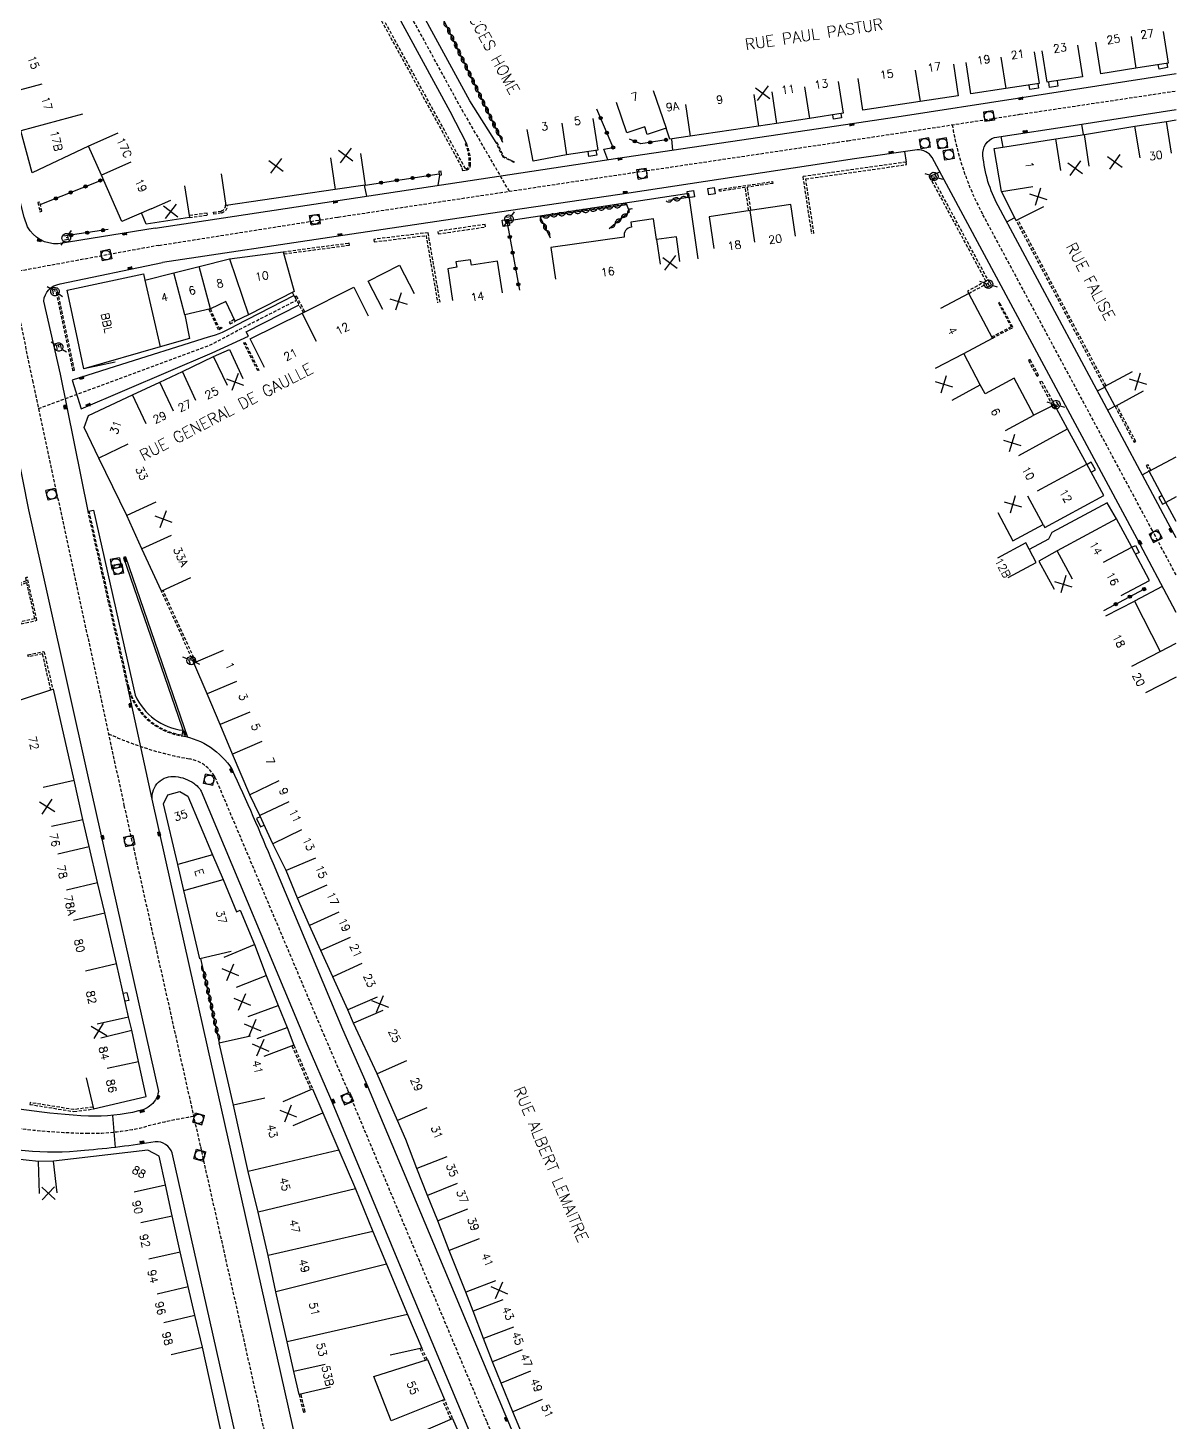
# Model space of a CAD drawing. Header units: millimetres. Extents: x 149999 to 151000, y 127000 to 128000.
# Drawn here: x 150820.7 to 151000, y 127376.9 to 127594.7 of the extents above; entities that cross this region are included whole.
import ezdxf
from ezdxf.enums import TextEntityAlignment as Align

# ---------------------------------------------------------------- set-up
doc = ezdxf.new("R2010")
doc.units = ezdxf.units.MM
doc.linetypes.add('DASHED', pattern=[0.75, 0.5, -0.25])
doc.layers.get('0').update_dxf_attribs({"linetype": 'CONTINUOUS'})
for name, color, linetype in [('W0001', 6, 'DASHED'), ('W0008', 7, 'CONTINUOUS'), ('W0100', 7, 'CONTINUOUS'), ('W0112', 1, 'DASHED'), ('W0310', 3, 'CONTINUOUS'), ('W0322', 7, 'CONTINUOUS'), ('W0334', 7, 'CONTINUOUS'), ('W0400', 7, 'CONTINUOUS'), ('W0420', 7, 'CONTINUOUS'), ('W0471', 7, 'CONTINUOUS'), ('W0984', 7, 'CONTINUOUS'), ('W0989', 7, 'CONTINUOUS'), ('W0991', 7, 'CONTINUOUS'), ('W1102', 7, 'CONTINUOUS')]:
    doc.layers.add(name, color=color, linetype=linetype)
doc.styles.get("Standard").update_dxf_attribs({"font": 'romans.shx', "width": 0.85})

# ---------------------------------------------------------------- blocks, each defined once
blk = doc.blocks.new('t322o')
at = {"color": 0, "linetype": 'Continuous'}
for radius in [0.25, 0.15]:
    blk.add_circle((0, 0), radius, dxfattribs=at)
blk = doc.blocks.new('T471')
for p, q in [((-0.333334, 0.333334), (-0.333334, -0.333334)), ((-0.333334, 0.333334), (0.333334, 0.333334)), ((-0.333334, 0), (0, 0)), ((0.500001, 0.500001), (1.000002, 1.000002)), ((-0.500001, -0.500001), (-1.000002, -1.000002)), ((-0.333334, -0.333334), (0.333334, -0.333334))]:
    blk.add_line(p, q)
blk.add_ellipse((0, 0), major_axis=(0.471405, 0.471405), ratio=1, start_param=5.4977871438, end_param=11.780972451)
blk = doc.blocks.new('T400')
for p, q in [((-0.15, 0.3), (0.15, 0.3)), ((-0.15, -0.25), (-0.15, 0.3)), ((-0.15, 0.15), (0.15, 0.15)), ((-0.15, 0), (0.15, 0)), ((0.15, 0.3), (0.15, -0.25)), ((-0.15, -0.15), (0.15, -0.15)), ((-0.15, -0.25), (-0.15, -0.3)), ((-0.15, -0.3), (0.15, -0.3)), ((0.15, -0.3), (0.15, -0.25))]:
    blk.add_line(p, q)
blk = doc.blocks.new('T420')
for p, q in [((0.75, 0.75), (-0.75, 0.75)), ((-0.75, 0.75), (-0.75, -0.75)), ((0.75, 0.75), (0.75, -0.75)), ((0.75, -0.75), (-0.75, -0.75))]:
    blk.add_line(p, q)
blk.add_ellipse((0, 0), major_axis=(-0.53, 0.53), ratio=1, start_param=3.926991, end_param=10.210176)
blk = doc.blocks.new('t112o')
at = {"color": 0, "linetype": 'Continuous'}
for p, q in [((-0.5, 0.5), (0.5, 0.5)), ((-0.5, -0.5), (-0.5, 0.5)), ((0.5, 0.5), (0.5, -0.5)), ((0.5, -0.5), (-0.5, -0.5))]:
    blk.add_line(p, q, dxfattribs=at)
blk = doc.blocks.new('t310o')
at = {"color": 0, "linetype": 'Continuous'}
for centre, start, end in [((-0.5, 0.38), 216.8699, 323.1304), ((0.5, -0.37), 36.8699, 143.1303)]:
    blk.add_arc(centre, 0.625, start, end, dxfattribs=at)
blk = doc.blocks.new('t991o')
at = {"color": 0, "linetype": 'Continuous'}
for p, q in [((-1, 1), (1, -1)), ((-1, -1), (1, 1))]:
    blk.add_line(p, q, dxfattribs=at)

msp = doc.modelspace()

# ---------------------------------------------------------------- linework, layer by layer
at = {"layer": 'W0001', "flags": 128}
for points in [[(150895.88, 127569.13), (150888.15, 127582.46), (150875, 127606.62), (150868.99, 127618.67), (150857.49, 127641.01, -0.28637), (150858.08, 127648.18, -0.066404), (150862.79, 127653.02, -0.14814), (150867.41, 127654.34, -0.143383), (150876.46, 127651.54, -0.198852), (150880.96, 127644.87, -0.13927), (150880.37, 127637.13, -0.143943), (150876.35, 127631.38), (150871.06, 127627.14, 0.340872), (150868.99, 127618.67, 0.654008)], [(150800.44, 127613.98, -0.038035), (150814.68, 127571), (150816.4, 127563.95), (150821.4, 127539.57)]]:
    msp.add_lwpolyline(points, format="xyb", dxfattribs=at)
at = {"layer": 'W0001'}
for points in [[(150841.17, 127560.68), (150869.15, 127565.1), (150912.86, 127571.69), (150948.74, 127577.03), (150957.47, 127578.34), (150975.62, 127581.15), (151000, 127584.8)], [(150821.4, 127539.57), (150835.7, 127473.19), (150847.63, 127419.9), (150860.4, 127362.93), (150871.7, 127312.85), (150887.55, 127242.47), (150897.03, 127200.34), (150905.93, 127160.97), (150916.64, 127113.79), (150922, 127090.22), (150925.6, 127074.42), (150928.97, 127059.69), (150932.6, 127043.57), (150938.76, 127016.48), (150942.5, 127000)]]:
    msp.add_lwpolyline(points, dxfattribs=at)
for points in [[(151000, 127509.2), (150996.3, 127516.11), (150969.78, 127565.56, -0.082531), (150965.04, 127579.51, -2.288399)], [(151000, 127119.22), (150993.67, 127134.4), (150982.98, 127160.08), (150971.92, 127186.57), (150961.6, 127211.21), (150951.94, 127234.37), (150933.75, 127278), (150928.98, 127289.64), (150911.37, 127331.59), (150902.45, 127352.87), (150892.35, 127376.96), (150881.88, 127401.94), (150870.64, 127428.76), (150867.06, 127437.09), (150850.15, 127477.12, 0.254871), (150845.97, 127480.45, -0.064394), (150833.29, 127484.39, -3.986947)], [(150846.58, 127424.6, 0.020559), (150839.29, 127423.07, -0.066914), (150829.86, 127421.98, -0.047837), (150811.04, 127424.14), (150791.47, 127428.31), (150767.56, 127433.61), (150750.03, 127437.43), (150720.4, 127443.81), (150712.49, 127445.53), (150706.54, 127446.89), (150695.71, 127449.54), (150685.94, 127451.94, -0.034058), (150682.67, 127452.96, -0.034058)]]:
    msp.add_lwpolyline(points, format="xyb", dxfattribs=at)
at = {"layer": 'W0001', "flags": 128}
for points in [[(150841.17, 127560.68), (150817.95, 127556.39)], [(150822.35, 127535.17), (150849.34, 127545.18), (150854.43, 127547.91), (150862.65, 127552.1)]]:
    msp.add_lwpolyline(points, dxfattribs=at)
at = {"layer": 'W0008'}
for points in [[(150893.82, 127576.73), (150889.7, 127583.28), (150876.55, 127607.45), (150872.37, 127616.25, -0.17725), (150871.3, 127621.81, -0.176061), (150874.83, 127628.12), (150878.72, 127631.91, 0.069613), (150881.71, 127636.36, 0.356219), (150877.88, 127652.51, 0.293049), (150863.31, 127654.9), (150850.3, 127647.24), (150854.72, 127640.07), (150854.92, 127639.02), (150854.18, 127638.04), (150849.44, 127634.42), (150860.65, 127618.81), (150863.64, 127620.76, -0.261296), (150864.82, 127620.56, -0.097613), (150867.17, 127617.8), (150873.45, 127605.79), (150886.6, 127581.64), (150889.2, 127576.61)], [(150840.6, 127563.36), (150825.43, 127560.94, -0.294029), (150820.65, 127563.57), (150820.1, 127565.07), (150818.42, 127571.92, 0.038041), (150804, 127615.47)], [(151000, 127514.99), (150998.76, 127517.3), (150987.58, 127538.2), (150972.2, 127566.86, -0.101021), (150969.84, 127574.74, -0.339508), (150971.62, 127577.55), (150984.6, 127579.52), (151000, 127581.91)], [(151000, 127503.33), (150999.49, 127504.29), (150993.9, 127514.83), (150982.34, 127536.35), (150961.93, 127574.4, 0.252364), (150959.57, 127575.61), (150949.8, 127574.17), (150914.56, 127568.85), (150894.32, 127565.84), (150868.84, 127562.08), (150841.74, 127558)], [(150825.77, 127540.57), (150823.17, 127551.97, -0.350542), (150825.72, 127554.65), (150841.74, 127558)], [(150862.27, 127552.84), (150853.07, 127548.13, -0.073059), (150848.85, 127546.32), (150834.32, 127541.78), (150827.59, 127539.63), (150829.03, 127535.12), (150849.49, 127543.9), (150855.15, 127546.51), (150854.8, 127547.18), (150863.04, 127551.37)], [(150816.99, 127538.57), (150820.79, 127519.37), (150830.02, 127477.99), (150841.08, 127428.48, -0.210427), (150839.69, 127426.2, -0.130456), (150837.98, 127425.47, -0.072925), (150830.18, 127424.66, -0.045893), (150810.92, 127427.35), (150792.08, 127431.18), (150768.39, 127436.29), (150750.61, 127440.11), (150720.98, 127446.5), (150713.09, 127448.21), (150707.17, 127449.57), (150696.37, 127452.21), (150686.56, 127454.62, -0.03454), (150684.02, 127455.35)], [(150830.22, 127519.15), (150830.96, 127519.29), (150837.46, 127490.4, 0.266816), (150844.92, 127484.93)], [(150844.74, 127484.06, -0.213089), (150852.55, 127478.84, -0.010857), (150858.98, 127464.12), (150869.85, 127438.26), (150873.49, 127429.98), (150884.74, 127403.14), (150895.2, 127378.16), (150905.31, 127354.07), (150914.23, 127332.79), (150931.83, 127290.84, 0.445867), (150935.99, 127288.89), (150969.58, 127304.14, 0.012748), (150991.9, 127315.2), (151000, 127319.52)], [(150928.74, 127281.65, -0.336122), (150927.38, 127277.1), (150912.04, 127265.85), (150893.89, 127252.48, -0.509368), (150889.52, 127254.31), (150876.17, 127313.33), (150865.16, 127362.48), (150854.11, 127411.66), (150848.78, 127435.3), (150842.18, 127464.83), (150840.1, 127474.17, -0.473602), (150843.77, 127477.71, -0.120234), (150846.61, 127476.65, -0.114003), (150847.76, 127475.4), (150864.27, 127435.93), (150867.97, 127427.4), (150879.09, 127400.59), (150889.68, 127375.31), (150899.56, 127351.6), (150908.46, 127330.33), (150923.87, 127293.36), (150928.74, 127281.65)], [(150758.31, 127233.69), (150772.01, 127228.98, 0.123518), (150807.39, 127225.93), (150835.04, 127232.45), (150854.69, 127237.09), (150872.31, 127241.29), (150878.3, 127242.75, 0.373321), (150881.86, 127247.34), (150867.31, 127311.86), (150856.01, 127361.94), (150843.24, 127418.91, 0.32754), (150840.59, 127420.66, -0.021067), (150829.54, 127419.29, -0.097966), (150811.15, 127420.93), (150790.86, 127425.43), (150766.74, 127430.93), (150750.94, 127434.43), (150719.34, 127441.25), (150706.51, 127444.11), (150693.77, 127447.2), (150684.92, 127449.33, -0.025223), (150681.32, 127450.56)]]:
    msp.add_lwpolyline(points, format="xyb", dxfattribs=at)
for points in [[(150840.6, 127563.36), (150868.77, 127567.64), (150912.48, 127574.23), (150948.36, 127579.57), (150957.09, 127580.88), (150975.23, 127583.69), (151000, 127587.52)], [(150830.09, 127519.14), (150825.77, 127540.57)], [(150844.92, 127484.93), (150844.76, 127484.19)]]:
    msp.add_lwpolyline(points, dxfattribs=at)
at = {"layer": 'W0100'}
for points in [[(150839.95, 127566.41), (150835.38, 127564.4), (150832.18, 127571.66), (150830.16, 127576.2), (150821.37, 127572.03), (150819.59, 127578.58), (150818.03, 127584.58), (150815.61, 127590.89), (150813.04, 127597.67), (150807.25, 127613.01), (150811.93, 127614.78)], [(150997.99, 127594.1), (150998.76, 127589.16), (150993.72, 127588.38), (150988.25, 127587.5), (150987.46, 127592.44)], [(150984.61, 127591.95), (150985.38, 127587.01), (150979.87, 127586.15), (150979.1, 127591.09)], [(150965.22, 127588.99), (150965.98, 127584.05), (150960.03, 127583.13), (150951.1, 127581.8), (150950.36, 127586.75)], [(150977.85, 127590.91), (150978.63, 127585.97), (150973.42, 127585.16), (150967.96, 127584.33), (150967.21, 127589.27)], [(150947.23, 127586.29), (150948.03, 127581.35), (150942.76, 127580.51), (150937.6, 127579.72), (150934.79, 127579.29), (150924.14, 127577.72), (150920.94, 127577.26), (150920.35, 127578.98), (150917.41, 127578), (150917.02, 127579.17), (150914.21, 127578.24), (150912.59, 127582.97)], [(150908.93, 127580.51), (150909.69, 127575.56), (150904.83, 127574.82), (150899.59, 127573.85), (150898.68, 127578.77)], [(150979.27, 127566.72), (150975.04, 127564.55), (150972.71, 127569.1), (150971.6, 127575.81), (150981.24, 127577.33), (150985.7, 127578.01), (150993.58, 127579.28), (150998.52, 127580.04), (151000, 127580.28)], [(150872.65, 127575.04), (150873.36, 127570.09), (150868.68, 127569.42), (150851.64, 127566.91), (150850.91, 127571.86)], [(150845.18, 127569.96), (150845.92, 127565.02), (150839.18, 127564.01), (150838.42, 127565.74)], [(150940.56, 127562.11), (150939.83, 127567.06), (150933.51, 127566.13), (150927.06, 127565.15), (150927.81, 127560.2)], [(150838.97, 127555.25), (150843.47, 127556.4), (150847.46, 127557.38), (150852.2, 127558.55), (150860.57, 127559.67), (150862.29, 127553.45), (150855.16, 127549.81), (150853.05, 127548.82), (150851.61, 127551.9), (150849.22, 127550.78), (150845.22, 127549.81), (150845.91, 127546.15), (150841.35, 127544.82), (150829.44, 127541.4)], [(150876.11, 127550.64), (150873.82, 127555.08), (150878.72, 127557.61), (150881.01, 127553.16)], [(150889.96, 127557.6), (150889.83, 127558.44), (150887.54, 127558.09), (150887.67, 127557.25), (150886.25, 127557.03), (150887.01, 127552.08)], [(150894.79, 127553.28), (150894.03, 127558.23), (150889.96, 127557.6)], [(150834.33, 127542.44), (150829.44, 127541.4), (150828.49, 127545.85), (150826.85, 127553.69), (150838.76, 127556.23), (150838.97, 127555.25)], [(150857.67, 127541.59), (150855.43, 127546.07), (150863.53, 127550.11), (150871.62, 127554.15), (150873.85, 127549.68)], [(150972.14, 127518.93), (150974.53, 127514.54), (150979.22, 127517.09), (150979.49, 127516.6), (150988.74, 127521.62), (150986.05, 127526.52), (150983.05, 127532.02), (150981, 127535.79), (150977.77, 127534.14), (150974.7, 127539.93), (150970.16, 127537.5), (150969.42, 127538.87), (150966.84, 127543.8), (150971.32, 127546.2), (150967.61, 127553.18), (150963.2, 127550.83)], [(150846.1, 127508.73), (150841.55, 127506.64), (150838.51, 127513.26), (150836.13, 127518.46), (150831.8, 127527.44), (150829.49, 127532.24), (150830.15, 127534.1), (150837.04, 127537.34), (150841.32, 127539.32), (150844.83, 127540.97), (150849.69, 127543.3), (150852.17, 127544.43), (150854.24, 127539.88)], [(150994.87, 127537.88), (150990.46, 127535.52), (150988.8, 127538.61), (150993.21, 127540.97)], [(151000, 127517.53), (150998.4, 127520.52), (150995.79, 127525.39), (151000, 127527.65)], [(150991.43, 127506), (150995.85, 127508.35), (150993.1, 127513.53), (150990.69, 127517.98), (150981.44, 127512.94), (150978.55, 127511.37), (150980.94, 127506.98)], [(150973.75, 127508.79), (150978.15, 127511.16), (150976.52, 127514.2), (150972.11, 127511.83)], [(150829.8, 127430.64), (150830.95, 127425.77), (150839.18, 127427.71), (150837.99, 127433.18), (150836.93, 127438.1), (150836.41, 127440.15), (150834.56, 127448.5), (150832.69, 127456.4), (150831.58, 127461.13), (150830.25, 127466.75), (150829.26, 127471.01), (150827.94, 127477.15), (150824.7, 127491.34), (150789.92, 127479.87), (150786.23, 127486.97), (150784.34, 127486.21), (150781.96, 127492.16), (150800.46, 127499.57), (150798.6, 127504.21)], [(150989.04, 127502.83), (150993.49, 127505.11), (150997.52, 127497.24), (151000, 127498.55)], [(150897.94, 127374.87), (150896.43, 127378.47), (150894.59, 127382.92), (150893.23, 127386.28), (150891.84, 127389.94), (150890.21, 127394.19), (150889.07, 127397.13), (150886.51, 127403.66), (150884.7, 127408.27), (150883.11, 127412.26), (150881.46, 127416.49), (150879.71, 127421.02), (150878.43, 127423.97), (150875.23, 127431.26), (150871.52, 127439.19), (150870.64, 127441.25), (150868.3, 127446.41), (150866.47, 127450.52), (150864.68, 127454.44), (150862.81, 127458.69), (150861.01, 127463.04), (150858.97, 127467.19), (150856.9, 127471.63), (150855.36, 127474.86), (150852.63, 127481.21), (150850.73, 127485.83), (150848.7, 127490.6), (150846.63, 127495.48), (150851.23, 127497.43)], [(151000, 127493.2), (150995.23, 127490.76)], [(150852.44, 127450.38), (150847.57, 127449.22), (150845.03, 127459.88), (150844.09, 127463.97), (150841.9, 127473.42), (150842.54, 127474.84), (150844.43, 127475.36), (150845.69, 127474.62), (150849.52, 127465.49), (150851.19, 127461.61), (150853.27, 127456.59), (150853.84, 127456.82), (150856.06, 127451.44), (150857.93, 127446.62), (150859.78, 127441.96), (150861.18, 127438.52), (150862.23, 127435.73), (150857.54, 127433.97)], [(150867.93, 127382.3), (150863.05, 127381.19), (150862.24, 127384.76), (150861.19, 127389.4), (150859.4, 127397.22), (150858.2, 127402.88), (150856.65, 127409.67), (150855.08, 127416.02), (150852.8, 127426.38), (150850.58, 127436.08), (150855.46, 127437.19)], [(150860.54, 127426.95), (150865.13, 127428.92), (150866.74, 127425.17), (150869.23, 127419.33), (150871.86, 127413.28), (150874.57, 127406.63), (150876.7, 127401.53), (150879.99, 127393.68), (150882.21, 127388.43), (150877.26, 127387.31)], [(150843.09, 127387.41), (150847.96, 127388.54), (150846.79, 127393.54), (150845.73, 127398.03), (150844.47, 127403.47), (150843.22, 127409.1), (150842.17, 127413.91), (150841.21, 127418.38), (150839.44, 127419.34), (150824.71, 127417.61), (150822.34, 127417.54), (150818.5, 127417.98), (150813.86, 127418.85), (150812.93, 127413.94)], [(150882.42, 127375.46), (150887.02, 127377.42), (150889.33, 127372.08), (150891.13, 127367.91), (150891.62, 127366.82), (150897.75, 127351.8), (150898.85, 127349.08), (150901.02, 127343.77), (150902.86, 127339.15), (150905.39, 127332.95), (150908.2, 127326.39), (150909.63, 127323), (150905.02, 127321.05)]]:
    msp.add_lwpolyline(points, dxfattribs=at)
msp.add_lwpolyline([(150922.52, 127558.18), (150921.96, 127562.01), (150918.88, 127561.57), (150918.41, 127564.84), (150914.83, 127564.32), (150914.94, 127563.54, 0.436579), (150913.82, 127561.98), (150902.35, 127560.33), (150903.07, 127555.39)], format="xyb", dxfattribs=at)
msp.add_lwpolyline([(150877.44, 127377.04), (150874.74, 127383.98), (150883.08, 127386.61), (150885.76, 127380.39)], close=True, dxfattribs=at)
at = {"layer": 'W0112'}
for points in [[(150866.17, 127613.52), (150888.52, 127572.76), (150888.48, 127572.75), (150888.55, 127572.36), (150889.14, 127572.46, 0.363813), (150889.81, 127573.16, 0.124568), (150889.2, 127576.61), (150889.02, 127576.52, -0.124568), (150889.61, 127573.17, -0.409041), (150889.03, 127572.66), (150866.49, 127613.77)], [(150851.86, 127566.94, -0.353049), (150850.91, 127565.74), (150849.73, 127565.56), (150849.68, 127565.86), (150850.86, 127566.04, 0.304303), (150851.55, 127566.79), (150851.6, 127567.2)]]:
    msp.add_lwpolyline(points, format="xyb", dxfattribs=at)
for points in [[(150893.91, 127576.78), (150894.98, 127574.55), (150896.64, 127573.73), (150896.6, 127573.64), (150894.9, 127574.47), (150893.82, 127576.73)], [(150884.86, 127572.21), (150884.95, 127571.67), (150885.31, 127571.7), (150885.22, 127572.25)], [(150967.61, 127553.18), (150970.84, 127554.88), (150961.83, 127571.6), (150961.48, 127571.41), (150970.3, 127555.05), (150967.43, 127553.53)], [(150822.26, 127567.37), (150822.59, 127565.94), (150822.88, 127566.01), (150822.55, 127567.43)], [(150892.12, 127563.94), (150884.7, 127562.87), (150884.76, 127562.48), (150892.18, 127563.55)], [(150827.96, 127541.19), (150825.39, 127553.33), (150825.12, 127553.27), (150827.69, 127541.13)], [(150978.53, 127540.38), (150977.2, 127542.86), (150976.93, 127542.72), (150978.26, 127540.24)], [(150820.48, 127508), (150821.75, 127502.33), (150819.55, 127501.85), (150819.62, 127501.55), (150822.11, 127502.11), (150820.6, 127508.82), (150820.31, 127508.76), (150820.41, 127508.29), (150817.85, 127507.14), (150817.97, 127506.87)]]:
    msp.add_lwpolyline(points, close=True, dxfattribs=at)
for points in [[(150943.45, 127562.54), (150942.16, 127571.07), (150957.9, 127573.29), (150957.84, 127573.69), (150941.71, 127571.41), (150943.06, 127562.48)], [(150933.27, 127566.09), (150932.73, 127569.72), (150928.68, 127569.12), (150928.63, 127569.42), (150937, 127570.65), (150937.04, 127570.36), (150933.01, 127569.76), (150933.55, 127566.14)], [(150845.92, 127565.02), (150848.73, 127565.42), (150848.69, 127565.72), (150845.88, 127565.32)], [(150988.8, 127538.61), (150975.04, 127564.55)], [(150989.07, 127538.75), (150975.3, 127564.69)], [(150860.57, 127559.67), (150870.81, 127561.05), (150870.86, 127560.66), (150860.62, 127559.28)], [(150885.07, 127551.79), (150883.2, 127562.66), (150874.71, 127561.62), (150874.76, 127561.22), (150882.87, 127562.21), (150884.68, 127551.72)], [(150863.94, 127550.32), (150862.66, 127552.72), (150862.4, 127552.58), (150863.67, 127550.18)], [(150849.19, 127550.78), (150850.57, 127547.74), (150850.89, 127547.9), (150850.98, 127547.73), (150850.48, 127547.47), (150848.99, 127550.72)], [(150971.32, 127546.2), (150974.51, 127547.85), (150972.44, 127551.77), (150972.27, 127551.68), (150974.24, 127547.93), (150971.23, 127546.37)], [(150852.93, 127549.09), (150852.12, 127548.66), (150852.27, 127548.4), (150853.05, 127548.82)], [(150856.6, 127541.06), (150854.42, 127545.43), (150854.59, 127545.52), (150856.77, 127541.15)], [(150980.73, 127535.65), (150978.74, 127539.34), (150979.01, 127539.48), (150981, 127535.79)], [(150990.46, 127535.52), (150993.44, 127529.91), (150993.71, 127530.05), (150990.72, 127535.66)], [(150996.06, 127525.53), (150995.62, 127526.42), (150995.35, 127526.29), (150995.79, 127525.39)], [(150846.63, 127495.48), (150841.55, 127506.64)], [(150846.91, 127495.59), (150841.82, 127506.77)], [(150824.29, 127491.2), (150822.98, 127496.89), (150820.78, 127496.4), (150820.71, 127496.69), (150823.21, 127497.24), (150824.58, 127491.3)], [(150861.94, 127435.62), (150864.86, 127428.81)], [(150862.23, 127435.73), (150865.13, 127428.92)], [(150830.88, 127426.07), (150827.89, 127425.67), (150821.05, 127426.77), (150821.01, 127426.48), (150821.01, 127426.48), (150827.89, 127425.37), (150830.95, 127425.77)], [(150863.05, 127381.19), (150863.71, 127378.41), (150864, 127378.48), (150863.34, 127381.26)]]:
    msp.add_lwpolyline(points, dxfattribs=at)
msp.add_lwpolyline([(150844.74, 127484.06, -0.302236), (150836.28, 127491.73), (150830.09, 127519.14), (150830.22, 127519.17), (150836.41, 127491.76, 0.302236), (150844.76, 127484.19)], format="xyb", close=True, dxfattribs=at)
at = {"layer": 'W0112', "flags": 128}
for points in [[(150882.79, 127386.52), (150881.91, 127388.37)], [(150883.08, 127386.61), (150882.21, 127388.43)], [(150886.75, 127377.3), (150885.48, 127380.28)], [(150887.02, 127377.42), (150885.76, 127380.39)]]:
    msp.add_lwpolyline(points, dxfattribs=at)
at = {"layer": 'W0310'}
for points in [[(150894.84, 127576.74), (150872.29, 127623.59), (150872.44, 127624.27), (150879.61, 127631.04), (150886.88, 127632.34)], [(150923.82, 127568.17), (150920.73, 127567.7)], [(150911.46, 127563.3), (150914.66, 127565.99), (150914.22, 127567), (150900.71, 127565.08), (150902.26, 127561.86)], [(150850.62, 127436.09), (150847.72, 127449.26)]]:
    msp.add_lwpolyline(points, dxfattribs=at)
at = {"layer": 'W0322'}
for points in [[(150912.08, 127575.97), (150909.55, 127581.96)], [(150920.35, 127577.16), (150916.42, 127576.54), (150914.64, 127577.28)], [(150873.36, 127570.09), (150884.92, 127571.84)], [(150822.64, 127567.04), (150832.47, 127570.99)], [(150833.25, 127563.16), (150826.64, 127562.16)], [(150895.51, 127564.45), (150897.45, 127553.69)], [(150995, 127506.98), (150988.65, 127503.6)]]:
    msp.add_lwpolyline(points, dxfattribs=at)
at = {"layer": 'W0334'}
for points in [[(150998.55, 127589.13), (150998.66, 127588.45), (150997.34, 127588.21), (150997.22, 127588.92)], [(150978.41, 127585.94), (150978.53, 127585.23), (150977.14, 127585.01), (150977.03, 127585.72)], [(150981.41, 127586.39), (150981.55, 127585.55), (150980.24, 127585.34), (150980.1, 127586.19)], [(150947.65, 127581.29), (150947.77, 127580.59), (150946.51, 127580.37), (150946.4, 127581.09)], [(150985.54, 127577.99), (150985.27, 127579.62)], [(150911.24, 127574.04), (150910.66, 127575.73), (150912.08, 127575.97)], [(150921.18, 127577.29), (150921.37, 127575.55)], [(150972.65, 127577.71), (150972.93, 127576.02)], [(150909.4, 127575.52), (150909.52, 127574.75), (150908.28, 127574.57), (150908.17, 127575.33)], [(150957.57, 127575.32), (150957.84, 127573.69)], [(150884.95, 127571.67), (150884.72, 127570.04)], [(150961.83, 127571.6), (150963.11, 127572.19)], [(150873.23, 127570.08), (150873.6, 127568.37)], [(150925.35, 127558.59), (150923.89, 127568.8), (150895.51, 127564.45)], [(150973.55, 127564.33), (150974.8, 127565.02)], [(150987.72, 127537.95), (150988.85, 127538.53)], [(150990.43, 127535.57), (150989.32, 127534.94)], [(150986.75, 127525.24), (150987.4, 127525.59), (150986.75, 127526.81), (150986.09, 127526.45)], [(150995.79, 127525.39), (150994.74, 127524.81)], [(150997.84, 127521.58), (150997.32, 127521.3), (150997.88, 127520.23), (150998.41, 127520.51)], [(150990.69, 127517.98), (150989.26, 127520.44), (150980.62, 127515.83), (150980.07, 127514.77), (150977.08, 127513.16)], [(150993.11, 127513.51), (150993.65, 127513.8), (150994.24, 127512.72), (150993.68, 127512.42)], [(150835.94, 127512.02), (150835.62, 127511.92), (150845.25, 127483.96)], [(150835.94, 127512.02), (150845.64, 127483.87)], [(150997.84, 127507.4), (150993.49, 127505.11)], [(150840.1, 127474.17), (150836.23, 127491.94)], [(150856.99, 127471.43), (150856.39, 127471.15), (150857, 127469.83), (150857.61, 127470.11)], [(150835.59, 127443.86), (150836.15, 127443.98), (150836.44, 127442.71), (150835.87, 127442.59)], [(150833.9, 127424.76), (150834.34, 127419.77)], [(150851.19, 127373.87), (150847.96, 127388.54)]]:
    msp.add_lwpolyline(points, dxfattribs=at)
at = {"layer": 'W0334', "flags": 128}
msp.add_lwpolyline([(150862.4, 127552.58), (150862.02, 127553.31)], dxfattribs=at)
at = {"layer": 'W1102'}
for p, q in [((150992.96, 127593.32), (150993.72, 127588.38)), ((150972.65, 127590.1), (150973.42, 127585.16)), ((150959.26, 127588.07), (150960.03, 127583.13)), ((150822.87, 127585.85), (150818.03, 127584.58)), ((150918.33, 127584.88), (150920.35, 127578.98)), ((150936.85, 127584.66), (150937.6, 127579.72)), ((150941.97, 127585.44), (150942.76, 127580.51)), ((150923.41, 127582.66), (150924.14, 127577.72)), ((150934.04, 127584.23), (150934.79, 127579.29)), ((150829.25, 127581.19), (150819.59, 127578.58)), ((150834.73, 127578.23), (150830.16, 127576.2)), ((150904.08, 127579.76), (150904.83, 127574.82)), ((150994.38, 127574.35), (150993.58, 127579.28)), ((150999.28, 127575.1), (150998.52, 127580.04)), ((150982.02, 127572.39), (150981.24, 127577.33)), ((150986.45, 127573.07), (150985.7, 127578.01)), ((150867.97, 127574.37), (150868.68, 127569.42)), ((150836.75, 127573.68), (150832.18, 127571.66)), ((150934.24, 127561.18), (150933.51, 127566.13)), ((150865.76, 127545.64), (150863.53, 127550.11)), ((150851.85, 127538.79), (150849.69, 127543.3)), ((150962.41, 127541.48), (150966.84, 127543.8)), ((150843.43, 127534.79), (150841.32, 127539.32)), ((150846.95, 127536.44), (150844.83, 127540.97)), ((150965.02, 127536.49), (150969.42, 127538.87)), ((150839.16, 127532.81), (150837.04, 127537.34)), ((150973.37, 127531.76), (150977.77, 127534.14)), ((150975.43, 127527.87), (150983.05, 127532.02)), ((150836.31, 127529.61), (150831.8, 127527.44)), ((150978.37, 127522.32), (150986.05, 127526.52)), ((150840.67, 127520.54), (150836.13, 127518.46)), ((151000, 127521.37), (150998.4, 127520.52)), ((150843.06, 127515.35), (150838.51, 127513.26)), ((150983.83, 127508.55), (150981.44, 127512.94)), ((150988.68, 127511.19), (150993.1, 127513.53)), ((150993.07, 127494.96), (150997.52, 127497.24)), ((150853.3, 127492.56), (150848.7, 127490.6)), ((150855.35, 127487.74), (150850.73, 127485.83)), ((150857.23, 127483.18), (150852.63, 127481.21)), ((150823.07, 127476.03), (150827.94, 127477.15)), ((150859.87, 127477.02), (150855.36, 127474.86)), ((150861.43, 127473.74), (150856.9, 127471.63)), ((150824.37, 127469.97), (150829.26, 127471.01)), ((150863.45, 127469.4), (150858.97, 127467.19)), ((150825.38, 127465.61), (150830.25, 127466.75)), ((150865.63, 127464.95), (150861.01, 127463.04)), ((150826.72, 127459.98), (150831.58, 127461.13)), ((150867.39, 127460.71), (150862.81, 127458.69)), ((150827.83, 127455.26), (150832.69, 127456.4)), ((150869.23, 127456.51), (150864.68, 127454.44)), ((150871.03, 127452.56), (150866.47, 127450.52)), ((150851.37, 127449.51), (150856.06, 127451.44)), ((150829.7, 127447.35), (150834.56, 127448.5)), ((150872.86, 127448.47), (150868.3, 127446.41)), ((150853.25, 127444.81), (150857.93, 127446.62)), ((150875.23, 127443.22), (150870.64, 127441.25)), ((150855.08, 127440.23), (150859.78, 127441.96)), ((150876.12, 127441.15), (150871.52, 127439.19)), ((150831.53, 127439.08), (150836.41, 127440.15)), ((150832.08, 127436.87), (150836.93, 127438.1)), ((150856.48, 127436.8), (150861.18, 127438.52)), ((150833.1, 127432.12), (150837.99, 127433.18)), ((150879.81, 127433.27), (150875.23, 127431.26)), ((150857.68, 127427.45), (150852.8, 127426.38)), ((150883.02, 127425.96), (150878.43, 127423.97)), ((150862.14, 127423.2), (150866.74, 127425.17)), ((150822.5, 127412.54), (150822.34, 127417.54)), ((150825.29, 127412.65), (150824.71, 127417.61)), ((150886.13, 127418.3), (150881.46, 127416.49)), ((150837.28, 127412.84), (150842.17, 127413.91)), ((150887.75, 127414.12), (150883.11, 127412.26)), ((150838.34, 127408.01), (150843.22, 127409.1)), ((150889.35, 127410.1), (150884.7, 127408.27)), ((150891.17, 127405.48), (150886.51, 127403.66)), ((150839.6, 127402.34), (150844.47, 127403.47)), ((150840.87, 127396.89), (150845.73, 127398.03)), ((150893.73, 127398.93), (150889.07, 127397.13)), ((150894.87, 127395.98), (150890.21, 127394.19)), ((150841.92, 127392.4), (150846.79, 127393.54)), ((150896.51, 127391.71), (150891.84, 127389.94)), ((150897.86, 127388.16), (150893.23, 127386.28)), ((150867.11, 127385.87), (150862.24, 127384.76)), ((150899.21, 127384.83), (150894.59, 127382.92)), ((150901.03, 127380.41), (150896.43, 127378.47))]:
    msp.add_line(p, q, dxfattribs=at)
at = {"layer": 'W1102', "flags": 128}
for points in [[(150972.71, 127569.1), (150977.65, 127569.88)], [(150839.95, 127566.41), (150843, 127567.75)], [(150918.88, 127561.57), (150919.43, 127557.74)], [(150979.22, 127517.09), (150976.84, 127521.49)], [(150849.52, 127465.49), (150844.09, 127463.97)], [(150845.03, 127459.88), (150851.19, 127461.61)]]:
    msp.add_lwpolyline(points, dxfattribs=at)
at = {"layer": 'W1102'}
for points in [[(150852.2, 127558.55), (150855.16, 127549.81)], [(150845.22, 127549.81), (150843.47, 127556.4)], [(150849.22, 127550.78), (150847.46, 127557.38)], [(150838.97, 127555.25), (150841.35, 127544.82)], [(150869.23, 127419.33), (150855.08, 127416.02)], [(150871.86, 127413.28), (150856.65, 127409.67)], [(150874.57, 127406.63), (150858.2, 127402.88)], [(150876.7, 127401.53), (150859.4, 127397.22)], [(150879.99, 127393.68), (150861.19, 127389.4)]]:
    msp.add_lwpolyline(points, dxfattribs=at)

# ---------------------------------------------------------------- block references
at = {"layer": 'W0112'}
for p, rotation in [((150927.47, 127569.14), 188.5821780901515), ((150924.21, 127568.66), 188.5821780901515), ((150895.33, 127564.19), 188.4572172017234)]:
    msp.add_blockref('t112o', p, dxfattribs=dict(at, rotation=rotation))
at = {"layer": 'W0310'}
for p, rotation in [((150886.16, 127594.76), 115.6993371966854), ((150886.71, 127593.63), 115.6993371966854), ((150887.25, 127592.51), 115.6993371966854), ((150887.79, 127591.38), 115.6993371966854), ((150888.33, 127590.25), 115.6993371966854), ((150888.87, 127589.13), 115.6993371966854), ((150889.42, 127588), 115.6993371966854), ((150889.96, 127586.87), 115.6993371966854), ((150890.5, 127585.75), 115.6993371966854), ((150891.04, 127584.62), 115.6993371966854), ((150891.58, 127583.5), 115.6993371966854), ((150892.13, 127582.37), 115.6993371966854), ((150892.67, 127581.24), 115.6993371966854), ((150893.21, 127580.12), 115.6993371966854), ((150893.75, 127578.99), 115.6993371966854), ((150894.3, 127577.86), 115.6993371966854), ((150913.27, 127566.87), 188.1182036968335), ((150921.35, 127567.79), 188.5431398453489), ((150922.59, 127567.98), 188.5431398453489), ((150901.18, 127564.11), 295.7216860865385), ((150902.13, 127565.28), 188.1182036968335), ((150903.37, 127565.46), 188.1182036968335), ((150904.6, 127565.63), 188.1182036968335), ((150905.84, 127565.81), 188.1182036968335), ((150907.08, 127565.99), 188.1182036968335), ((150908.32, 127566.16), 188.1182036968335), ((150909.55, 127566.34), 188.1182036968335), ((150910.79, 127566.51), 188.1182036968335), ((150912.03, 127566.69), 188.1182036968335), ((150913.37, 127564.91), 40.11864708343045), ((150914.33, 127565.71), 40.11864708343045), ((150901.72, 127562.99), 295.7216860865385), ((150912.42, 127564.1), 40.11864708343045), ((150848.16, 127447.25), 102.421622922012), ((150848.43, 127446.03), 102.421622922012), ((150848.7, 127444.81), 102.421622922012), ((150848.97, 127443.59), 102.421622922012), ((150849.24, 127442.37), 102.421622922012), ((150849.51, 127441.15), 102.421622922012), ((150849.78, 127439.93), 102.421622922012), ((150850.05, 127438.71), 102.421622922012), ((150850.32, 127437.49), 102.421622922012)]:
    msp.add_blockref('t310o', p, dxfattribs=dict(at, rotation=rotation))
at = {"layer": 'W0322'}
for p, rotation in [((150910.14, 127580.58), 112.8572013133474), ((150911.11, 127578.27), 112.8572013133474), ((150912.08, 127575.97), 112.8572013133474), ((150915.47, 127576.93), 157.3146541696314), ((150917.88, 127576.77), 188.9250129079974), ((150920.35, 127577.16), 188.9250129079974), ((150883.25, 127571.59), 8.589782628053557), ((150829.7, 127569.88), 21.91565814754409), ((150832.02, 127570.81), 21.91565814754409), ((150875.84, 127570.47), 8.589782628053557), ((150878.31, 127570.84), 8.589782628053557), ((150880.78, 127571.21), 8.589782628053557), ((150825.06, 127568.01), 21.91565814754409), ((150827.38, 127568.95), 21.91565814754409), ((150829.95, 127562.66), 188.678548153248), ((150832.42, 127563.04), 188.678548153248), ((150895.51, 127564.45), 280.2411590695564), ((150827.47, 127562.28), 188.678548153248), ((150895.95, 127561.99), 280.2411590695564), ((150896.4, 127559.53), 280.2411590695564), ((150896.84, 127557.06), 280.2411590695564), ((150897.28, 127554.6), 280.2411590695564), ((150995, 127506.98), 208.052946371594), ((150990.58, 127504.63), 208.052946371594), ((150992.79, 127505.81), 208.052946371594)]:
    msp.add_blockref('t322o', p, dxfattribs=dict(at, rotation=rotation))
at = {"layer": 'W0400'}
for p, rotation in [((150975.76, 127583.63), 98.59228991203891), ((150949.35, 127579.55), 278.5705489966625), ((150976.45, 127578.46), 98.59228991203891), ((150913.14, 127574.18), 278.4641133302794), ((150955.47, 127575.2), 278.5705489966625), ((150868.7, 127567.47), 278.3973237062414), ((150913.96, 127568.96), 278.4641133302794), ((150822.49, 127561.47), 254.943990651046), ((150835.82, 127562.46), 101.82102697125), ((150869.4, 127562.33), 278.3973237062414), ((150836.67, 127557.11), 101.82102697125), ((150829.11, 127539.96), 107.695840068098), ((150826.52, 127535.39), 192.547936017311), ((150830.13, 127535.74), 107.695840068098), ((150999.18, 127516.18), 208.188849233388), ((150994.35, 127514.24), 208.188849233388), ((150835.91, 127511.58), 18.62332138967202), ((150836.72, 127488.8), 192.282189599159), ((150845.23, 127484.51), 18.99741021896), ((150852.49, 127478.62), 204.153928462542), ((150832.36, 127468.19), 193.058374674799), ((150841.19, 127468.75), 12.88006992210167), ((150841.02, 127427.56), 156.1102262543572), ((150873.54, 127429.43), 202.741724415704), ((150838.53, 127425.41), 285.7752724626361), ((150868.39, 127426.95), 202.741724415704), ((150838.5, 127420.6), 278.082903023334), ((150895.39, 127377.29), 202.767459833366)]:
    msp.add_blockref('T400', p, dxfattribs=dict(at, rotation=rotation))
at = {"layer": 'W0420'}
for p, rotation in [((150970.77, 127580.86), 8.5922899120389), ((150960.78, 127576.62), 279.698482762109), ((150963.51, 127576.6), 279.698482762109), ((150964.51, 127574.85), 279.698482762109), ((150916.62, 127571.89), 188.5821780901515), ((150865.54, 127564.72), 188.5708412744634), ((150832.9, 127559.14), 11.82102697125), ((150824.41, 127521.79), 282.535460811661), ((150996.8, 127515.26), 117.945469939695), ((150834.43, 127510.99), 10.6503161689201), ((150834.75, 127510.07), 10.6503161689201), ((150849.01, 127477.18), 257.313606947419), ((150836.51, 127467.65), 103.058374674799), ((150870.54, 127427.41), 112.543848923344), ((150847.37, 127424.24), 163.674187527938), ((150847.55, 127418.55), 163.674187527938)]:
    msp.add_blockref('T420', p, dxfattribs=dict(at, rotation=rotation))
at = {"layer": 'W0471'}
for p, rotation in [((150962.16, 127571.44), 118.312176369551), ((150895.83, 127564.77), 188.4572172017234), ((150826.68, 127561.86), 188.678548153248), ((150824.92, 127553.46), 282.807408365538), ((150970.71, 127554.61), 118.007202225981), ((150825.51, 127544.8), 282.807408365538), ((150981.21, 127535.8), 118.555271803589), ((150846.21, 127495.81), 293.028206161998)]:
    msp.add_blockref('T471', p, dxfattribs=dict(at, rotation=rotation))
at = {"layer": 'W0991'}
for p, rotation in [((150935.44, 127584.45), 278.7075088036424), ((150859.44, 127573.11), 278.3840333804591), ((150870.31, 127574.71), 278.1752595503933), ((150984.24, 127572.73), 278.6977071861533), ((150990.41, 127573.71), 279.144406289653), ((150978.46, 127568.3), 27.09028080297593), ((150842.99, 127566), 278.5131872684337), ((150920.97, 127557.96), 278.1798048577791), ((150878.56, 127551.9), 297.2635525877533), ((150853.05, 127539.33), 294.4427369574275), ((150963.72, 127538.98), 27.66768924907484), ((150994.04, 127539.42), 28.17272652862622), ((150974.4, 127529.81), 27.92274839490839), ((150974.49, 127520.21), 298.5118312449721), ((150841.86, 127517.94), 24.67339318955719), ((150982.38, 127507.76), 298.6010503050028), ((150823.72, 127473), 12.10477516775633), ((150852.31, 127447.16), 21.77242579354627), ((150854.17, 127442.52), 21.77634790248133), ((150875.68, 127442.18), 23.13296884154155), ((150831.8, 127437.97), 14.09319215083126), ((150855.78, 127438.52), 22.16225297405006), ((150857.01, 127435.38), 20.61186797639987), ((150861.34, 127425.08), 23.20490126664793), ((150823.9, 127412.59), 272.2199256943907), ((150894.3, 127397.46), 21.1697282113216)]:
    msp.add_blockref('t991o', p, dxfattribs=dict(at, rotation=rotation))

# ---------------------------------------------------------------- texts
at = {"layer": 'W0984'}
for s, rotation, p in [('BBL', 282.0337, (150833.02, 127548.58)), ('E', 288.1176, (150847.46, 127462.74))]:
    msp.add_text(s, height=1.25, rotation=rotation, dxfattribs=at).set_placement(p, align=Align.MIDDLE)
at = {"layer": 'W0989'}
for s, rotation, p in [('VOIRIE PRIVEE ACCES HOME', 298.2663, (150889.06, 127598.87)), ('RUE PAUL PASTUR', 8.5543, (150943.45, 127593.65)), ('RUE FALISE', 298.1693, (150986.65, 127555.06)), ('RUE GENERAL DE GAULLE', 27.4644, (150851.66, 127534.67)), ('RUE ALBERT LEMAITRE', 292.9066, (150902.39, 127417.16))]:
    msp.add_text(s, height=1.75, rotation=rotation, dxfattribs=at).set_placement(p, align=Align.MIDDLE)
at = {"layer": 'W0991'}
for s, rotation, p in [('25', 9.0978, (150990.21, 127592.88)), ('27', 8.8098, (150995.48, 127593.71)), ('21', 8.8629, (150975.25, 127590.5)), ('23', 8.8855, (150981.86, 127591.52)), ('15', 290.727, (150821.57, 127589.26)), ('17', 8.7791, (150962.24, 127588.53)), ('19', 8.667, (150969.93, 127589.68)), ('15', 8.4528, (150954.81, 127587.41)), ('7', 18.3715, (150915.46, 127583.92)), ('11', 8.646, (150939.41, 127585.05)), ('13', 9.1091, (150944.6, 127585.87)), ('17', 285.152, (150823.67, 127582.87)), ('9A', 8.4096, (150921.35, 127582.36)), ('9', 8.4096, (150928.72, 127583.45)), ('5', 8.6902, (150906.51, 127580.13)), ('17B', 283.1197, (150825.15, 127577.02)), ('3', 10.4559, (150901.38, 127579.27)), ('17C', 293.9508, (150835.74, 127575.95)), ('30', 8.7338, (150996.83, 127574.72)), ('1', 278.9501, (150977.12, 127573.24)), ('19', 293.7854, (150838.35, 127570.04)), ('18', 8.6615, (150931.03, 127560.69)), ('20', 8.3697, (150937.4, 127561.65)), ('10', 7.6429, (150857.24, 127555.89)), ('16', 8.1798, (150911.25, 127556.56)), ('6', 14.8767, (150846.33, 127553.63)), ('8', 13.9067, (150850.68, 127554.74)), ('4', 12.8447, (150842.02, 127552.57)), ('14', 8.764, (150890.9, 127552.68)), ('12', 26.5464, (150869.81, 127547.66)), ('4', 298.1104, (150965.06, 127547.34)), ('21', 26.5464, (150861.71, 127543.62)), ('25', 25.5884, (150849.4, 127537.62)), ('29', 24.8651, (150841.29, 127533.8)), ('27', 25.16, (150845.19, 127535.62)), ('6', 298.2548, (150971.81, 127534.66)), ('31', 70.6754, (150834.41, 127532.25)), ('33', 295.6909, (150838.49, 127525.07)), ('10', 297.9227, (150976.9, 127525.09)), ('12', 298.7396, (150982.77, 127521.55)), ('33A', 294.6824, (150844.58, 127512.04)), ('14', 298.5485, (150987.48, 127513.39)), ('12B', 298.3387, (150972.93, 127510.31)), ('16', 297.941, (150990.06, 127508.6)), ('18', 297.1369, (150991.06, 127498.9)), ('1', 293.0282, (150852.27, 127495)), ('20', 297.1369, (150994.15, 127492.86)), ('3', 293.0412, (150854.33, 127490.15)), ('5', 292.3892, (150856.29, 127485.46)), ('72', 282.1048, (150821.59, 127482.93)), ('7', 293.2031, (150858.55, 127480.1)), ('9', 295.475, (150860.65, 127475.38)), ('35', 17.6042, (150844.56, 127471.64)), ('11', 294.9326, (150862.44, 127471.57)), ('76', 283.1093, (150824.88, 127467.79)), ('13', 296.0748, (150864.54, 127467.18)), ('78', 283.3217, (150826.05, 127462.8)), ('15', 292.4944, (150866.51, 127462.83)), ('78A', 283.2072, (150827.27, 127457.62)), ('17', 293.7593, (150868.31, 127458.61)), ('37', 285.6616, (150850.93, 127455.75)), ('19', 294.4601, (150870.13, 127454.53)), ('80', 283.3114, (150828.76, 127451.3)), ('21', 294.0488, (150871.94, 127450.51)), ('23', 294.3531, (150874.04, 127445.84)), ('82', 282.4595, (150830.61, 127443.21)), ('25', 295.0958, (150877.96, 127437.21)), ('84', 282.1693, (150832.59, 127434.5)), ('41', 282.8755, (150856.57, 127432.32)), ('86', 283.2299, (150833.75, 127429.36)), ('29', 293.7023, (150881.41, 127429.61)), ('43', 283.1704, (150858.88, 127422.32)), ('31', 292.1022, (150884.57, 127422.13)), ('35', 291.191, (150886.94, 127416.21)), ('88', 331.4524, (150838.06, 127415.91)), ('45', 283.355, (150860.84, 127414.02)), ('37', 291.7897, (150888.55, 127412.11)), ('90', 282.3687, (150837.81, 127410.43)), ('47', 282.8953, (150862.37, 127407.43)), ('39', 291.4653, (150890.26, 127407.79)), ('92', 282.5146, (150838.97, 127405.18)), ('49', 284.0115, (150863.84, 127401.26)), ('41', 291.3639, (150892.45, 127402.21)), ('94', 283.0798, (150840.23, 127399.61)), ('96', 283.2422, (150841.39, 127394.64)), ('51', 282.8281, (150865.43, 127394.53)), ('43', 291.0101, (150895.69, 127393.85)), ('98', 283.1233, (150842.5, 127389.9)), ('53', 282.8281, (150866.59, 127388.19)), ('45', 290.7763, (150897.19, 127389.94)), ('47', 292.0741, (150898.54, 127386.49)), ('53B', 282.8293, (150867.52, 127384.09)), ('55', 291.2784, (150880.8, 127382.2)), ('49', 292.3878, (150900.12, 127382.62)), ('51', 292.8824, (150901.81, 127378.58))]:
    msp.add_text(s, height=1.25, rotation=rotation, dxfattribs=at).set_placement(p, align=Align.MIDDLE)

doc.saveas('drawing.dxf')
